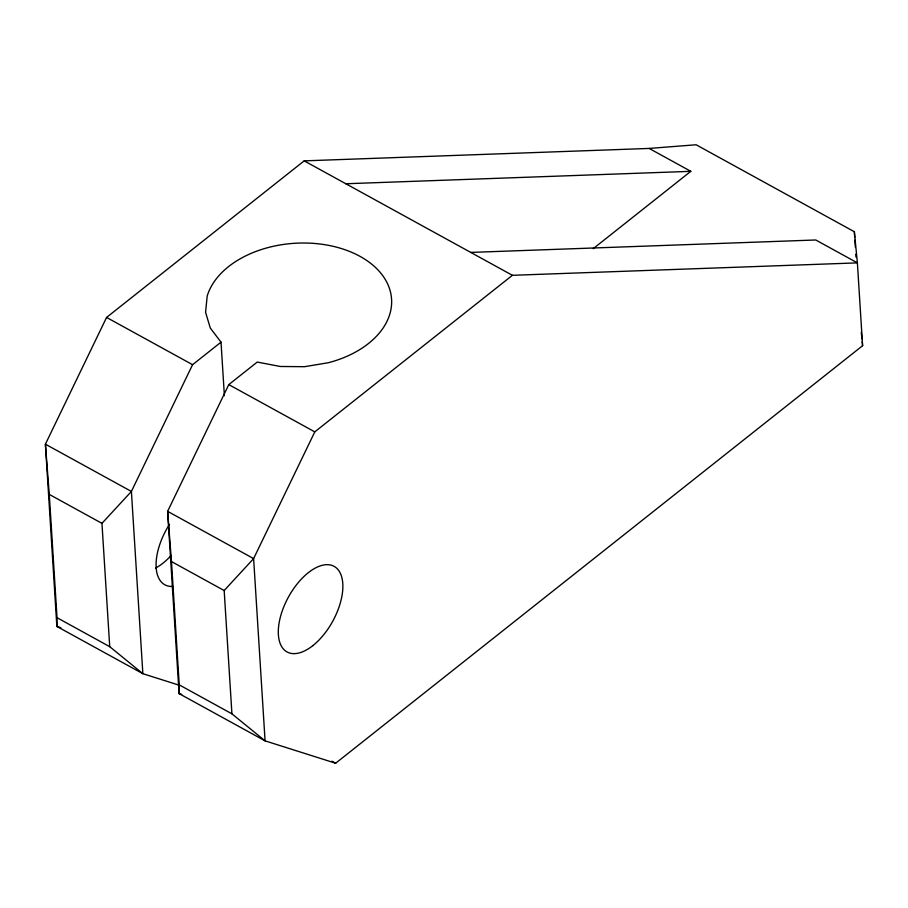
<?xml version="1.0" encoding="UTF-8"?>
<svg xmlns="http://www.w3.org/2000/svg" width="908" height="908" viewBox="0 0 908 908"><rect width="100%" height="100%" fill="white"/><g stroke="black" fill="none" stroke-linecap="round" stroke-linejoin="round"><path stroke-width="1.36" d="M224.389 395.74L221.019 342.168L210.293 328.026L205.571 312.318L207.183 296.121A93.24 61.903 -3.6 0 1 359.988 256.351A93.24 61.903 -3.6 0 1 328.356 362.723L304.509 366.696L280.254 366.48L257.236 362.065L228.793 384.606L167.617 511.352L179.08 693.599L265.079 740.86L335.642 763.231L862.6 345.71L857.39 262.877L854.36 231.744L696.118 144.769L649.175 148.435L304.191 160.864L106.577 317.437L45.4 444.182L49.27 494.406L57.034 617.701L56.864 626.429L142.862 673.691L178.808 685.086M179.239 684.87L231.926 713.836L265.079 740.86L253.616 558.613L167.617 511.352L171.487 561.575L179.239 684.87L179.08 693.599L181.748 694.438M221.019 342.168L192.575 364.698L131.399 491.444L101.957 523.36L109.72 646.666L142.862 673.691L131.399 491.444L45.4 444.182L56.864 626.429L60.859 627.689M470.764 252.413L815.747 239.984L857.39 262.877L512.407 275.306L314.792 431.868L253.616 558.613L224.174 590.529L231.926 713.836M593.23 248.644L690.818 171.328L649.175 148.435M345.834 183.757L690.818 171.328M304.191 160.864L512.407 275.306M106.577 317.437L192.575 364.698M228.793 384.606L314.792 431.868M49.27 494.406L101.957 523.36M171.487 561.575L224.174 590.529M331.953 761.199L335.642 763.231M57.034 617.701L109.72 646.666M861.283 332.18L861.942 338.945M862.203 341.658L862.6 345.71M854.36 231.744L854.712 237.363M854.893 240.166L855.336 247.192M855.767 254.206L855.949 257.021M172.758 586.443A48.839 25.231 -61.2 0 1 169.512 524.336M171.215 555.356A48.839 25.231 -61.2 0 1 155.574 568.045M312.874 645.599A48.839 25.231 -61.2 0 0 337.322 568.828A48.839 25.231 -61.2 0 0 281.548 613.014A48.839 25.231 -61.2 0 0 312.874 645.599"/></g></svg>
